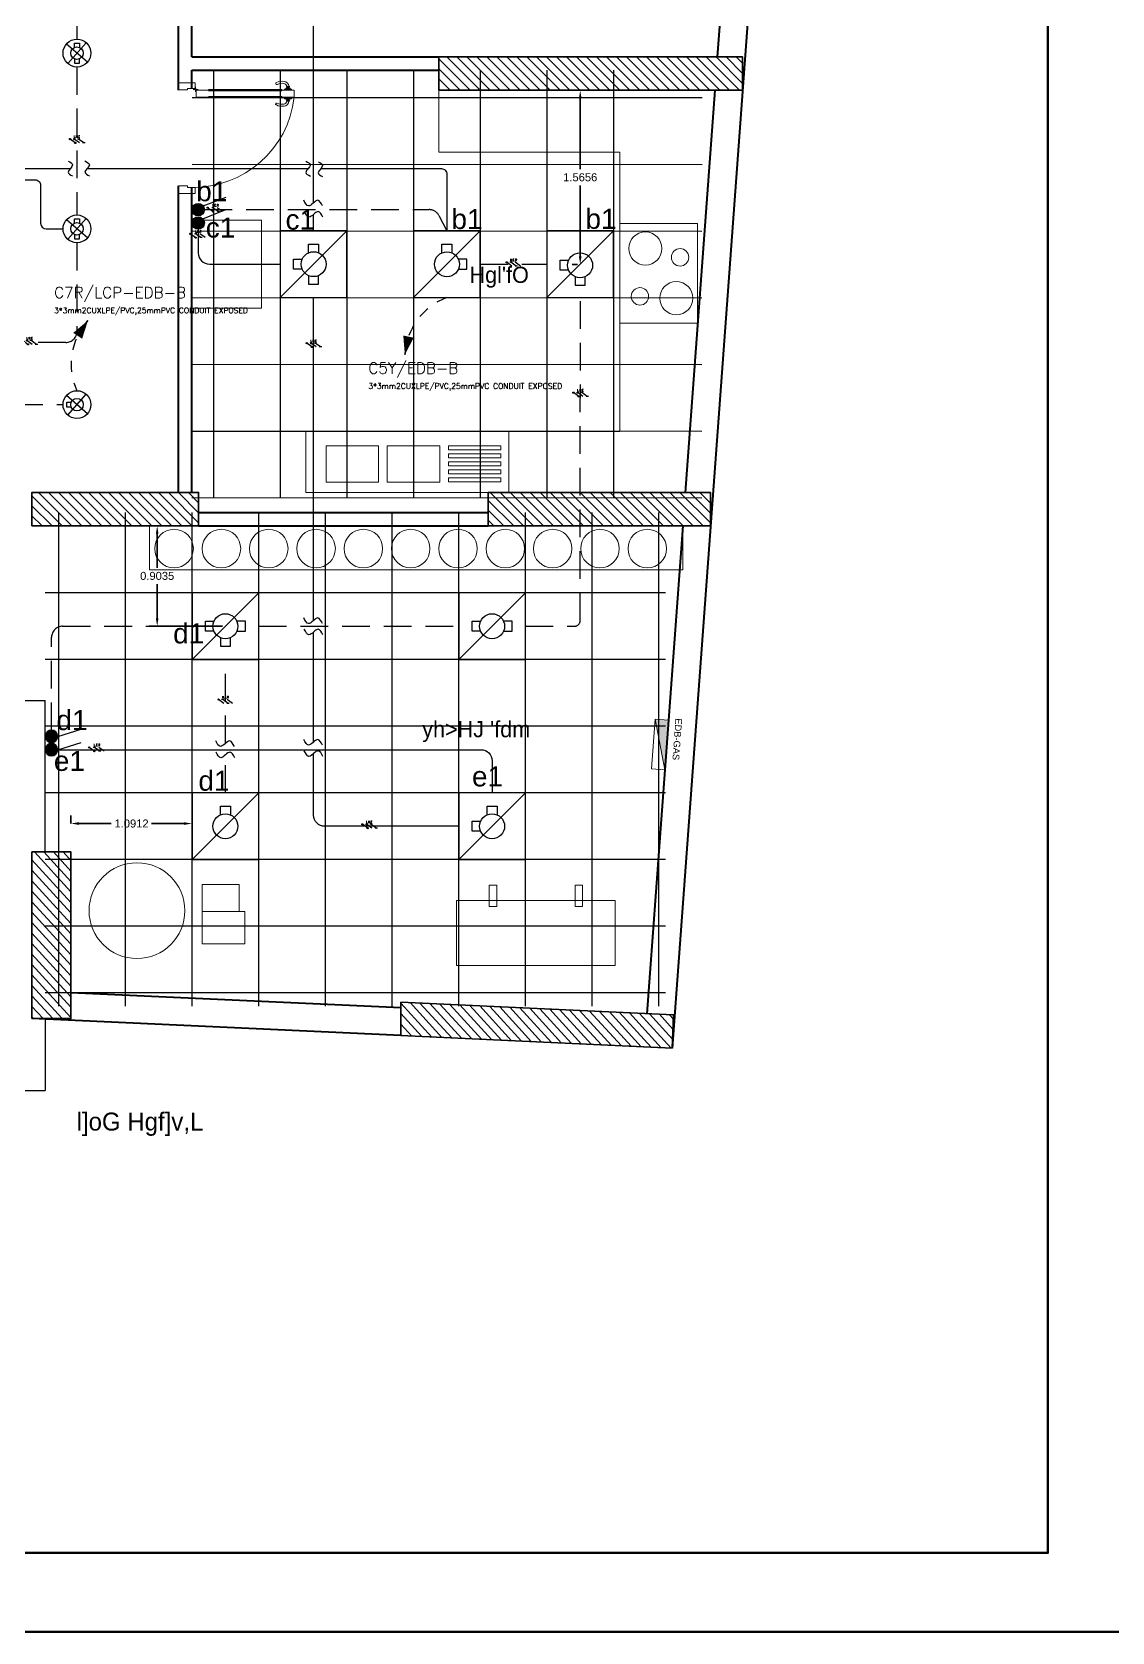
# Model space of a CAD drawing. Header units: inches. Extents: x 3955 to 4125, y 4886 to 4983.
# Drawn here: x 4001.48 to 4011.2, y 4916.64 to 4931.04 of the extents above; entities that cross this region are included whole.
import ezdxf
from ezdxf.enums import TextEntityAlignment as Align

# ---------------------------------------------------------------- set-up
doc = ezdxf.new("R2010")
doc.units = ezdxf.units.IN
doc.header["$MEASUREMENT"] = 0
doc.linetypes.add('ACAD_ISO03W100', pattern=[30, 12, -18])
doc.linetypes.add('HIDDEN', pattern=[0.375, 0.25, -0.125])
doc.layers.get('0').update_dxf_attribs({"lineweight": 35})
doc.layers.get('Defpoints').update_dxf_attribs({"lineweight": 25})
for name, color, linetype in [('Ceiling', 8, 'Continuous'), ('E Wiring', 1, 'HIDDEN'), ('E-CUT', 30, 'Continuous'), ('E-LEADER', 30, 'Continuous'), ('E-TEXT', 2, 'Continuous'), ('EM', 3, 'Continuous'), ('Lighting', 4, 'Continuous'), ('N Wiring', 255, 'Continuous'), ('SHP-CTL-EL-102$0$00-TEXT FOR EMRG', 40, 'Continuous'), ('SHP-CTL-EL-102$0$HATCH MARK', 140, 'Continuous'), ('SHP-CTL-EL-102$0$XREF-LTG-T2-26$0$ELE-HATCH MARK', 2, 'Continuous'), ('UMG-ML', 251, 'Continuous'), ('WE - BOXES', 2, 'Continuous')]:
    doc.layers.add(name, color=color, linetype=linetype)
for name, color, linetype, lineweight in [('Column(S)', 24, 'Continuous', 35), ('DIM', 6, 'Continuous', 20), ('DIM IN', 12, 'Continuous', 15), ('DOOR', 24, 'Continuous', 18), ('HA', 252, 'Continuous', 18), ('hatch col(S)', 45, 'Continuous', 15), ('NORM', 90, 'Continuous', 15), ('Shop Drawing', 3, 'Continuous', 30), ('TEXT', 152, 'Continuous', 30), ('walls', 7, 'Continuous', 40)]:
    doc.layers.add(name, color=color, linetype=linetype, lineweight=lineweight)
doc.styles.add('ARA', font='sosa.shx', dxfattribs={"height": 0.18})
doc.styles.add('ELEC', font='romans.shx')
doc.styles.add('SHP-CTL-EL-102$0$XREF-LTG-T2-26$0$25_1', font='romans.shx', dxfattribs={"width": 0.8, "height": 2.5})
doc.styles.add('SOSA', font='sosa.shx')
doc.styles.get("Standard").update_dxf_attribs({"font": 'arial.ttf'})
doc.dimstyles.get("Standard").update_dxf_attribs({"dimtxt": 0.18, "dimasz": 0.18, "dimexe": 0.18, "dimexo": 0.0625, "dimgap": 0.09, "dimtad": 0, "dimtih": 1, "dimtoh": 1, "dimdec": 4, "dimzin": 0, "dimdsep": 46, "dimtxsty": 'Standard', "dimcen": 0.09, "dimadec": 0, "dimazin": 0, "dimtfac": 1, "dimtdec": 4, "dimtofl": 0, "dimtmove": 0, "dimatfit": 3, "dimfxl": 1, "dimtolj": 1, "dimtzin": 0, "dimarcsym": 0})

# ---------------------------------------------------------------- blocks, each defined once
blk = doc.blocks.new('A$C73D03C2A')
at = {"layer": 'DOOR', "linetype": 'Continuous'}
for p, q in [((0.061, 0.835), (0.061, 0.889)), ((0.061, 0.889), (0.071, 0.889)), ((0.071, 0.813), (0.071, 0.911)), ((0.071, 0.911), (0.126, 0.911)), ((0.126, 0.813), (0.126, 0.911)), ((0.137, 0.889), (0.126, 0.889)), ((0.137, 0.835), (0.137, 0.889)), ((0.041, 0.852), (0.041, 0.871)), ((0.046, 0.852), (0.046, 0.871)), ((0.047, 0.852), (0.047, 0.872)), ((0.053, 0.872), (0.047, 0.872)), ((0.053, 0.852), (0.047, 0.852)), ((0.053, 0.852), (0.053, 0.872)), ((0.055, 0.845), (0.055, 0.879)), ((0.061, 0.879), (0.055, 0.879)), ((0.061, 0.845), (0.055, 0.845)), ((0.071, 0.835), (0.061, 0.835)), ((0.066, 0.236), (0.066, 0.812)), ((0.071, 0.817), (0.071, 0.808)), ((0.071, 0.813), (0.071, 0.236)), ((0.076, 0.813), (0.071, 0.813)), ((0.076, 0.802), (0.076, 0.813)), ((0.076, 0.802), (0.076, 0.236)), ((0.076, 0.802), (0.121, 0.802)), ((0.121, 0.802), (0.121, 0.813)), ((0.121, 0.813), (0.126, 0.813)), ((0.121, 0.802), (0.121, 0.236)), ((0.126, 0.835), (0.137, 0.835)), ((0.126, 0.813), (0.126, 0.236)), ((0.127, 0.817), (0.127, 0.808)), ((0.131, 0.236), (0.131, 0.812)), ((0.137, 0.879), (0.142, 0.879)), ((0.137, 0.845), (0.142, 0.845)), ((0.142, 0.845), (0.142, 0.879)), ((0.144, 0.872), (0.151, 0.872)), ((0.144, 0.852), (0.144, 0.872)), ((0.144, 0.852), (0.151, 0.852)), ((0.151, 0.852), (0.151, 0.872)), ((0.156, 0.872), (0.156, 0.872)), ((0.156, 0.852), (0.156, 0.872)), ((0.013, 0), (0.013, 0.131)), ((0.056, 0.131), (0.013, 0.131)), ((0.056, 0.131), (0.056, 0.071)), ((0.071, 0.236), (0.071, 0.138)), ((0.071, 0.138), (0.126, 0.138)), ((0.126, 0.138), (0.126, 0.236)), ((0.835, 0.131), (0.835, 0.071)), ((0.835, 0.131), (0.884, 0.131)), ((0.884, 0), (0.884, 0.131)), ((0.067, 0), (0.013, 0)), ((0.056, 0.071), (0.067, 0.071)), ((0.067, 0.071), (0.067, 0)), ((0.824, 0.071), (0.824, 0)), ((0.835, 0.071), (0.824, 0.071)), ((0.824, 0), (0.884, 0))]:
    blk.add_line(p, q, dxfattribs=at)
at = {"layer": 'DOOR'}
for p, q in [((0.013, 0.131), (0.013, 0)), ((0.013, 0.131), (0.013, 0)), ((0.013, 0.131), (0.013, 0)), ((0.044, 0.134), (0.082, 0.134)), ((0.056, 0.131), (0.071, 0.138)), ((0.064, 0.154), (0.064, 0.115))]:
    blk.add_line(p, q, dxfattribs=at)
at = {"layer": 'DOOR', "linetype": 'Continuous'}
blk.add_circle((0.064, 0.134), 0.00617, dxfattribs=at)
at = {"layer": 'DOOR'}
blk.add_arc((0.035, 0.116), 0.8, 358.9289, 83.4773, dxfattribs=at)
at = {"layer": 'DOOR', "linetype": 'Continuous'}
for centre, radius, start, end in [((0.105, 0.817), 0.105, 172.4946, 205.9899), ((0.046, 0.825), 0.0459, 96.2766, 172.4946), ((0.018, 0.773), 0.00773, 195.2913, 36.6885), ((0.106, 0.816), 0.0903, 171.5898, 204.9077), ((0.046, 0.825), 0.0297, 99.7089, 172.4946), ((0.044, 0.871), 0.00259, 0, 180), ((0.044, 0.852), 0.00259, 180, 0), ((0.071, 0.812), 0.00476, 90, 270), ((0.127, 0.812), 0.00476, 270, 90), ((0.153, 0.872), 0.00262, 0, 192.4511), ((0.153, 0.852), 0.00262, 167.5489, 0), ((0.151, 0.824), 0.0459, 7.5054, 83.7234), ((0.151, 0.824), 0.0297, 7.5054, 80.2911), ((0.179, 0.772), 0.00773, 143.3115, 344.7087), ((0.091, 0.815), 0.0903, 335.0923, 8.4102), ((0.092, 0.817), 0.105, 334.0101, 7.5054)]:
    blk.add_arc(centre, radius, start, end, dxfattribs=at)
blk = doc.blocks.new('LAB PANNEL')
h = blk.add_hatch(color=4)
h.dxf.hatch_style = 1
h.paths.add_polyline_path([(96.055, 62.414), (95.935, 62.414), (96.055, 61.964)])
at = {"layer": 'NORM', "color": 4, "lineweight": 0, "ltscale": 2.5}
blk.add_line((95.935, 62.414, 0), (96.055, 61.964, 0), dxfattribs=at)
at = {"layer": 'NORM', "color": 4, "lineweight": 0, "ltscale": 2.5, "elevation": 0}
blk.add_lwpolyline([(96.055, 62.414), (95.935, 62.414), (95.935, 61.964), (96.055, 61.964), (96.055, 62.414)], dxfattribs=at)
blk = doc.blocks.new('F1')
at = {"layer": 'Lighting'}
blk.add_lwpolyline([(0.6, 0), (0, 0), (0, -0.6), (0.6, -0.6)], close=True, dxfattribs=at)
blk.add_lwpolyline([(0.6, 0), (0, -0.6)], dxfattribs=at)
blk = doc.blocks.new('*U10')
blk.add_line((-559, -64), (-628, -122))
blk.add_lwpolyline([(-628, -122, 0, 96, 0), (-493, -24, 96, 96, 0)], format="xyseb")
at = {"linetype": 'HIDDEN', "ltscale": 0.2}
blk.add_arc((-221, -539), 583, 67.7241, 134.241, dxfattribs=at)
blk = doc.blocks.new('SW1')
h = blk.add_hatch(color=256)
h.dxf.hatch_style = 1
h.paths.add_polyline_path([(-0.056, 0.056, 1), (0.056, 0.056, 1)])
at = {"layer": 'Lighting'}
h = blk.add_hatch(dxfattribs=at)
h.set_pattern_fill('ANGLE', color=256)
h.set_pattern_definition([(0, (-3584.0845, -1327.2755), (0, 6.985), [5.08, -1.905]), (90, (-3584.0845, -1327.2755), (-6.985, 4e-16), [5.08, -1.905])])
h.paths.add_polyline_path([(0.056, 0.056, 1), (-0.056, 0.056, 1)])
blk.add_lwpolyline([(0, 0.112), (0.065, 0.324)], dxfattribs=at)
blk.add_circle((0, 0.056), 0.0561, dxfattribs=at)
blk = doc.blocks.new('F3')
for p, q in [((0.094, -0.082), (-0.094, 0.082)), ((-0.082, -0.094), (0.082, 0.094))]:
    blk.add_line(p, q)
at = {"layer": 'Lighting'}
blk.add_circle((0, 0), 0.125, dxfattribs=at)
blk = doc.blocks.new('*U9')
blk.add_line((233, 512), (309, 560))
blk.add_lwpolyline([(309, 560, 0, 96, 0), (175, 462, 96, 96, 0)], format="xyseb")
at = {"linetype": 'HIDDEN', "ltscale": 0.2}
blk.add_arc((581, 44), 583, 117.8068, 184.3237, dxfattribs=at)
blk = doc.blocks.new('*D170')
at = {"layer": 'Defpoints', "color": 0}
for p in [(3570.704, 1327.537), (3571.077, 1327.537, 0), (3571.318, 1326.634, 0)]:
    blk.add_point(p, dxfattribs=at)
at = {"layer": 'DIM', "color": 0, "lineweight": -2, "transparency": 16777216}
for p, q in [((3571.052, 1327.537), (3570.632, 1327.537)), ((3570.704, 1327.465), (3570.704, 1327.158)), ((3570.704, 1326.706), (3570.704, 1327.013)), ((3571.293, 1326.634), (3570.632, 1326.634))]:
    blk.add_line(p, q, dxfattribs=at)
at = {"layer": 'DIM', "color": 0, "transparency": 16777216}
for points in [[(3570.692, 1327.465), (3570.716, 1327.465), (3570.704, 1327.537)], [(3570.692, 1326.706), (3570.716, 1326.706), (3570.704, 1326.634)]]:
    blk.add_solid(points, dxfattribs=at)
at = {"layer": 'DIM', "color": 0, "transparency": 16777216, "insert": (3570.704, 1327.086), "char_height": 0.072, "attachment_point": 5}
blk.add_mtext('\\A1;0.9035', dxfattribs=at)
blk = doc.blocks.new('*D172')
at = {"layer": 'Defpoints', "color": 0}
for p in [(3569.927, 1324.858), (3569.927, 1324.834, 0), (3571.018, 1324.834, 0)]:
    blk.add_point(p, dxfattribs=at)
at = {"layer": 'DIM', "color": 0, "lineweight": -2, "transparency": 16777216}
for p, q in [((3569.927, 1324.859), (3569.927, 1324.93)), ((3569.999, 1324.858), (3570.291, 1324.858)), ((3570.946, 1324.858), (3570.654, 1324.858)), ((3571.018, 1324.859), (3571.018, 1324.93))]:
    blk.add_line(p, q, dxfattribs=at)
at = {"layer": 'DIM', "color": 0, "transparency": 16777216}
for points in [[(3569.999, 1324.87), (3569.999, 1324.846), (3569.927, 1324.858)], [(3570.946, 1324.87), (3570.946, 1324.846), (3571.018, 1324.858)]]:
    blk.add_solid(points, dxfattribs=at)
at = {"layer": 'DIM', "color": 0, "transparency": 16777216, "insert": (3570.473, 1324.858), "char_height": 0.072, "attachment_point": 5}
blk.add_mtext('\\A1;1.0912', dxfattribs=at)
blk = doc.blocks.new('*D173')
at = {"layer": 'Defpoints', "color": 0}
for p in [(3574.511, 1331.456, 0), (3574.511, 1331.456), (3574.511, 1329.89, 0)]:
    blk.add_point(p, dxfattribs=at)
at = {"layer": 'DIM', "color": 0, "lineweight": -2, "transparency": 16777216}
for p, q in [((3574.486, 1331.456), (3574.439, 1331.456)), ((3574.511, 1331.384), (3574.511, 1330.746)), ((3574.511, 1329.962), (3574.511, 1330.6)), ((3574.486, 1329.89), (3574.439, 1329.89))]:
    blk.add_line(p, q, dxfattribs=at)
at = {"layer": 'DIM', "color": 0, "transparency": 16777216}
for points in [[(3574.499, 1331.384), (3574.523, 1331.384), (3574.511, 1331.456)], [(3574.499, 1329.962), (3574.523, 1329.962), (3574.511, 1329.89)]]:
    blk.add_solid(points, dxfattribs=at)
at = {"layer": 'DIM', "color": 0, "transparency": 16777216, "insert": (3574.511, 1330.673), "char_height": 0.072, "attachment_point": 5}
blk.add_mtext('\\A1;1.5656', dxfattribs=at)
blk = doc.blocks.new('SHP-CTL-EL-102$0$XREF-LTG-T2-26$0$H.M -LIFE-PHASE')
at = {"layer": 'SHP-CTL-EL-102$0$XREF-LTG-T2-26$0$ELE-HATCH MARK'}
h = blk.add_hatch(color=140, dxfattribs=at)
edge = h.paths.add_edge_path()
edge.add_arc((-62, 45), 14.2, 0, 360)
h = blk.add_hatch(color=140, dxfattribs=at)
edge = h.paths.add_edge_path()
edge.add_arc((62, -45), 14.2, 0, 360)
at = {"layer": 'SHP-CTL-EL-102$0$XREF-LTG-T2-26$0$ELE-HATCH MARK', "color": 140}
blk.add_line((62, -45), (-62, 45), dxfattribs=at)
for centre in [(-62, 45), (62, -45)]:
    blk.add_circle(centre, 14.2, dxfattribs=at)
blk = doc.blocks.new('SHP-CTL-EL-102$0$XREF-LTG-T2-26$0$EARTH')
at = {"layer": 'SHP-CTL-EL-102$0$XREF-LTG-T2-26$0$ELE-HATCH MARK', "color": 140}
for p, q in [((-34, 45), (-90, 45)), ((62, -45), (-62, 45)), ((90, -45), (34, -45))]:
    blk.add_line(p, q, dxfattribs=at)
blk = doc.blocks.new('SHP-CTL-EL-102$0$XREF-LTG-T2-26$0$H.M -RETURN-SWITCH')
at = {"layer": 'SHP-CTL-EL-102$0$XREF-LTG-T2-26$0$ELE-HATCH MARK', "color": 140}
blk.add_line((62, -45), (-62, 45), dxfattribs=at)
blk = doc.blocks.new('SHP-CTL-EL-102$0$XREF-LTG-T2-26$0$L.E.R')
for name, p in [('SHP-CTL-EL-102$0$XREF-LTG-T2-26$0$H.M -LIFE-PHASE', (-125, 0)), ('SHP-CTL-EL-102$0$XREF-LTG-T2-26$0$EARTH', (0, 0)), ('SHP-CTL-EL-102$0$XREF-LTG-T2-26$0$H.M -RETURN-SWITCH', (100, 0))]:
    blk.add_blockref(name, p)
blk = doc.blocks.new('*U95')
at = {"layer": 'SHP-CTL-EL-102$0$HATCH MARK'}
blk.add_blockref('SHP-CTL-EL-102$0$XREF-LTG-T2-26$0$L.E.R', (0, 0), dxfattribs=at)
at = {"layer": 'SHP-CTL-EL-102$0$HATCH MARK', "style": 'SHP-CTL-EL-102$0$XREF-LTG-T2-26$0$25_1', "width": 0.8}
blk.add_text('L.E.R', height=50, dxfattribs=at).set_placement((0, 100), align=Align.MIDDLE_CENTER)
blk = doc.blocks.new('SHP-CTL-EL-102$0$XREF-LTG-T2-26$0$H.M -NUTRAL')
at = {"layer": 'SHP-CTL-EL-102$0$XREF-LTG-T2-26$0$ELE-HATCH MARK'}
h = blk.add_hatch(color=140, dxfattribs=at)
edge = h.paths.add_edge_path()
edge.add_arc((-62, 45), 14.2, 0, 360)
at = {"layer": 'SHP-CTL-EL-102$0$XREF-LTG-T2-26$0$ELE-HATCH MARK', "color": 140}
blk.add_line((62, -45), (-62, 45), dxfattribs=at)
blk.add_circle((-62, 45), 14.2, dxfattribs=at)
blk = doc.blocks.new('SHP-CTL-EL-102$0$XREF-LTG-T2-26$0$L.N.E')
for name, p in [('SHP-CTL-EL-102$0$XREF-LTG-T2-26$0$H.M -LIFE-PHASE', (-100, 0)), ('SHP-CTL-EL-102$0$XREF-LTG-T2-26$0$H.M -NUTRAL', (0, 0)), ('SHP-CTL-EL-102$0$XREF-LTG-T2-26$0$EARTH', (100, 0))]:
    blk.add_blockref(name, p)
blk = doc.blocks.new('*U101')
at = {"layer": 'SHP-CTL-EL-102$0$HATCH MARK'}
blk.add_blockref('SHP-CTL-EL-102$0$XREF-LTG-T2-26$0$L.N.E', (0, 0), dxfattribs=at)
at = {"layer": 'SHP-CTL-EL-102$0$HATCH MARK', "style": 'SHP-CTL-EL-102$0$XREF-LTG-T2-26$0$25_1', "width": 0.8}
blk.add_text('L.N.E', height=50, dxfattribs=at).set_placement((0, 100), align=Align.MIDDLE_CENTER)
blk = doc.blocks.new('SHP-CTL-EL-102$0$XREF-LTG-T2-26$0$N.E.R')
for name, p in [('SHP-CTL-EL-102$0$XREF-LTG-T2-26$0$H.M -NUTRAL', (-100, 0)), ('SHP-CTL-EL-102$0$XREF-LTG-T2-26$0$EARTH', (0, 0)), ('SHP-CTL-EL-102$0$XREF-LTG-T2-26$0$H.M -RETURN-SWITCH', (100, 0))]:
    blk.add_blockref(name, p)
blk = doc.blocks.new('*U102')
at = {"layer": 'SHP-CTL-EL-102$0$HATCH MARK'}
blk.add_blockref('SHP-CTL-EL-102$0$XREF-LTG-T2-26$0$N.E.R', (0, 0), dxfattribs=at)
at = {"layer": 'SHP-CTL-EL-102$0$HATCH MARK', "style": 'SHP-CTL-EL-102$0$XREF-LTG-T2-26$0$25_1', "width": 0.8}
blk.add_text('N.E.R', height=50, dxfattribs=at).set_placement((0, 100), align=Align.MIDDLE_CENTER)
blk = doc.blocks.new('*U111')
at = {"layer": 'WE - BOXES'}
for points in [[(-0.055, -0.024), (-0.096, -0.024), (-0.096, 0.024), (-0.055, 0.024)], [(-0.024, -0.055), (-0.024, -0.096), (0.024, -0.096), (0.024, -0.055)]]:
    blk.add_lwpolyline(points, dxfattribs=at)
blk.add_circle((0, 0), 0.06, dxfattribs=at)
blk = doc.blocks.new('*U110')
at = {"layer": 'WE - BOXES'}
for points in [[(-0.024, 0.055), (-0.024, 0.096), (0.024, 0.096), (0.024, 0.055)], [(0.055, -0.024), (0.096, -0.024), (0.096, 0.024), (0.055, 0.024)]]:
    blk.add_lwpolyline(points, dxfattribs=at)
blk.add_circle((0, 0), 0.06, dxfattribs=at)
blk = doc.blocks.new('*U109')
at = {"layer": 'WE - BOXES'}
for points in [[(-0.024, 0.055), (-0.024, 0.096), (0.024, 0.096), (0.024, 0.055)], [(-0.055, -0.024), (-0.096, -0.024), (-0.096, 0.024), (-0.055, 0.024)], [(-0.024, -0.055), (-0.024, -0.096), (0.024, -0.096), (0.024, -0.055)]]:
    blk.add_lwpolyline(points, dxfattribs=at)
blk.add_circle((0, 0), 0.06, dxfattribs=at)
blk = doc.blocks.new('*U112')
at = {"layer": 'WE - BOXES'}
for points in [[(-0.055, -0.024), (-0.096, -0.024), (-0.096, 0.024), (-0.055, 0.024)], [(0.055, -0.024), (0.096, -0.024), (0.096, 0.024), (0.055, 0.024)]]:
    blk.add_lwpolyline(points, dxfattribs=at)
blk.add_circle((0, 0), 0.06, dxfattribs=at)
blk = doc.blocks.new('*U114')
at = {"layer": 'WE - BOXES'}
for points in [[(-0.024, 0.055), (-0.024, 0.096), (0.024, 0.096), (0.024, 0.055)], [(-0.055, -0.024), (-0.096, -0.024), (-0.096, 0.024), (-0.055, 0.024)]]:
    blk.add_lwpolyline(points, dxfattribs=at)
blk.add_circle((0, 0), 0.06, dxfattribs=at)
blk = doc.blocks.new('*U115')
at = {"layer": 'WE - BOXES'}
blk.add_lwpolyline([(-0.024, 0.055), (-0.024, 0.096), (0.024, 0.096), (0.024, 0.055)], dxfattribs=at)
blk.add_circle((0, 0), 0.06, dxfattribs=at)
blk = doc.blocks.new('*U113')
at = {"layer": 'WE - BOXES'}
for points in [[(-0.055, -0.024), (-0.096, -0.024), (-0.096, 0.024), (-0.055, 0.024)], [(0.055, -0.024), (0.096, -0.024), (0.096, 0.024), (0.055, 0.024)], [(-0.024, -0.055), (-0.024, -0.096), (0.024, -0.096), (0.024, -0.055)]]:
    blk.add_lwpolyline(points, dxfattribs=at)
blk.add_circle((0, 0), 0.06, dxfattribs=at)
blk = doc.blocks.new('*U117')
at = {"layer": 'WE - BOXES'}
for points in [[(-0.024, 0.055), (-0.024, 0.096), (0.024, 0.096), (0.024, 0.055)], [(-0.024, -0.055), (-0.024, -0.096), (0.024, -0.096), (0.024, -0.055)]]:
    blk.add_lwpolyline(points, dxfattribs=at)
blk.add_circle((0, 0), 0.06, dxfattribs=at)
blk = doc.blocks.new('*U119')
at = {"layer": 'WE - BOXES'}
blk.add_lwpolyline([(-0.055, -0.024), (-0.096, -0.024), (-0.096, 0.024), (-0.055, 0.024)], dxfattribs=at)
blk.add_circle((0, 0), 0.06, dxfattribs=at)
blk = doc.blocks.new('A$C7440799B')
at = {"layer": 'hatch col(S)', "ltscale": 2.5}
h = blk.add_hatch(dxfattribs=at)
h.set_pattern_fill('ANSI31', color=256, scale=0.02, angle=-270)
h.set_pattern_definition([(135, (-287.32674, -648.19272), (-0.0449012806, -0.0449012806), [])])
h.paths.add_polyline_path([(45.35961, -9.06045), (45.35961, -9.36043), (48.09366, -9.36043), (48.09375, -9.06044)])
h = blk.add_hatch(dxfattribs=at)
h.set_pattern_fill('ANSI31', color=256, scale=0.02, angle=-270)
h.set_pattern_definition([(135, (-291.98804, -652.111405), (-0.0449012806, -0.0449012806), [])])
h.paths.add_polyline_path([(41.69783, -12.97913), (41.69783, -13.27912), (43.19774, -13.27912), (43.19783, -12.97913)])
h = blk.add_hatch(dxfattribs=at)
h.set_pattern_fill('ANSI31', color=256, scale=0.02, angle=-270)
h.set_pattern_definition([(135, (-287.38193, -652.114), (-0.0449012806, -0.0449012806), [])])
h.paths.add_polyline_path([(45.80415, -13.2791), (47.80385, -13.2791), (47.80376, -12.9791), (45.80397, -12.9791)])
h = blk.add_hatch(dxfattribs=at)
h.set_pattern_fill('ANSI31', color=256, scale=0.02, angle=-272.6316)
h.set_pattern_definition([(132.3684, (-150.37583, 341.184944), (-0.046915522, -0.042792333), [])])
h.paths.add_polyline_path([(42.04783, -16.21412), (41.69783, -16.21412), (41.69783, -17.71412), (42.04783, -17.71412)])
h = blk.add_hatch(dxfattribs=at)
h.set_pattern_fill('ANSI31', color=256, scale=0.02, angle=-272.6316)
h.set_pattern_definition([(132.3684, (-316.705755, -640.74912), (-0.046915522, -0.042792333), [])])
h.paths.add_polyline_path([(45.01767, -17.86647), (47.45784, -17.98025), (47.4717, -17.68058), (45.01771, -17.56618)])
at = {"layer": 'Ceiling'}
for points in [[(43.33255, -9.18002), (43.33176, -13.02521)], [(43.93255, -9.18014), (43.93176, -13.02534)], [(44.53255, -9.18026), (44.53176, -13.02546)], [(45.13255, -9.18039), (45.13176, -13.02558)], [(45.73255, -9.18051), (45.73176, -13.0257)], [(45.73255, -9.18051), (45.73176, -13.0257)], [(46.33255, -9.18063), (46.33176, -13.02583)], [(46.93255, -9.18075), (46.93176, -13.02595)], [(43.13848, -9.42464), (47.72819, -9.42665)], [(43.13822, -10.02464), (47.72792, -10.02665)], [(43.13796, -10.62464), (47.72766, -10.62665)], [(43.13796, -10.62464), (47.72766, -10.62665)], [(43.1377, -11.22464), (47.7274, -11.22665)], [(43.13743, -11.82464), (47.72714, -11.82665)], [(43.13717, -12.42464), (47.72688, -12.42665)], [(43.13691, -13.02464), (47.72661, -13.02665)], [(41.93901, -17.6005), (41.93901, -13.1591)], [(42.53901, -17.6005), (42.53901, -13.1591)], [(43.13901, -17.6005), (43.13901, -13.1591)], [(43.73901, -17.6005), (43.73901, -13.1591)], [(44.33901, -17.6005), (44.33901, -13.1591)], [(44.33901, -17.6005), (44.33901, -13.1591)], [(44.93901, -17.6005), (44.93901, -13.1591)], [(45.53901, -17.6005), (45.53901, -13.1591)], [(46.13901, -17.6005), (46.13901, -13.1591)], [(46.73901, -17.6005), (46.73901, -13.1591)], [(47.33901, -17.6005), (47.33901, -13.1591)], [(47.39885, -13.28264), (41.81783, -13.28264)], [(47.39885, -13.88264), (41.81783, -13.88264)], [(47.39885, -14.48264), (41.81783, -14.48264)], [(47.39885, -15.08264), (41.81783, -15.08264)], [(47.39885, -15.08264), (41.81783, -15.08264)], [(47.39885, -15.68264), (41.81783, -15.68264)], [(47.39885, -16.28264), (41.81783, -16.28264)], [(47.39885, -16.88264), (41.81783, -16.88264)], [(47.39885, -17.48264), (41.81783, -17.48264)]]:
    blk.add_lwpolyline(points, dxfattribs=at)
at = {"layer": 'Column(S)', "ltscale": 2.5}
for points in [[(48.09371, -9.36045), (48.09371, -9.06045), (45.35961, -9.06045), (45.35961, -9.36045)], [(43.19783, -13.27912), (43.19783, -12.97912), (41.69783, -12.97912), (41.69783, -13.27912)], [(47.80406, -13.2791), (47.80406, -12.9791), (45.80406, -12.9791), (45.80406, -13.2791)], [(41.69783, -17.71412), (42.04783, -17.71412), (42.04783, -16.21412), (41.69783, -16.21412)], [(47.45793, -17.98025), (47.4717, -17.68057), (45.01769, -17.56617), (45.01769, -17.86648)]]:
    blk.add_lwpolyline(points, close=True, dxfattribs=at)
at = {"layer": 'DIM IN', "ltscale": 2.5}
for p, q in [((45.35961, -9.36045), (45.35961, -9.91648)), ((45.35961, -9.91648), (46.98936, -9.91648)), ((46.98936, -9.91648), (46.98936, -12.43118)), ((46.98936, -12.43118), (43.13783, -12.43118))]:
    blk.add_line(p, q, dxfattribs=at)
for points in [[(43.13783, -10.5294), (43.76308, -10.5294), (43.76308, -11.31989), (43.13783, -11.31989)], [(46.98936, -10.55781), (47.6885, -10.55781), (47.6885, -11.45574), (46.98936, -11.45574)], [(44.16333, -12.43118), (45.99017, -12.43118), (45.99017, -12.9791), (44.16333, -12.9791)], [(47.55401, -13.2791), (42.75508, -13.2791), (42.75508, -13.67577), (47.55401, -13.67577)]]:
    blk.add_lwpolyline(points, close=True, dxfattribs=at)
at = {"layer": 'DIM IN', "ltscale": 2.5, "elevation": 0}
for points in [[(44.34515, -12.55983), (44.81752, -12.55983), (44.81752, -12.88543), (44.34515, -12.88543)], [(44.89571, -12.55983), (45.36808, -12.55983), (45.36808, -12.88543), (44.89571, -12.88543)], [(45.44625, -12.55983), (45.91862, -12.55983), (45.91862, -12.59584), (45.44625, -12.59584)], [(45.44625, -12.63184), (45.91862, -12.63184), (45.91862, -12.66785), (45.44625, -12.66785)], [(45.44625, -12.70386), (45.91862, -12.70386), (45.91862, -12.73987), (45.44625, -12.73987)], [(45.44625, -12.77587), (45.91862, -12.77587), (45.91862, -12.81188), (45.44625, -12.81188)], [(45.44625, -12.84789), (45.91862, -12.84789), (45.91862, -12.88389), (45.44625, -12.88389)], [(43.22879, -16.50663), (43.56221, -16.50663), (43.56221, -16.74899), (43.22879, -16.74899)], [(45.88073, -16.51317), (45.81328, -16.51317), (45.81328, -16.7053), (45.88073, -16.7053)], [(46.58556, -16.51317), (46.65301, -16.51317), (46.65301, -16.7053), (46.58556, -16.7053)], [(45.51989, -16.65137), (46.9464, -16.65137), (46.9464, -17.23449), (45.51989, -17.23449)], [(43.22879, -16.74899), (43.61273, -16.74899), (43.61273, -17.04185), (43.22879, -17.04185)]]:
    blk.add_lwpolyline(points, close=True, dxfattribs=at)
at = {"layer": 'DIM IN', "ltscale": 2.5}
for centre, radius in [((47.21807, -10.78419, 0), 0.14918), ((47.53083, -10.86335, 0), 0.07826), ((47.4963, -11.23076, 0), 0.14918), ((47.16933, -11.21452, 0), 0.07826), ((42.97706, -13.48429, 0), 0.17357), ((43.4029, -13.48429, 0), 0.17357), ((43.82873, -13.48429, 0), 0.17357), ((44.25457, -13.48429, 0), 0.17357), ((44.68041, -13.48429, 0), 0.17357), ((45.10625, -13.48429, 0), 0.17357), ((45.53209, -13.48429, 0), 0.17357), ((45.95793, -13.48429, 0), 0.17357), ((46.38377, -13.48429, 0), 0.17357), ((46.80961, -13.48429, 0), 0.17357), ((47.23545, -13.48429, 0), 0.17357), ((42.64278, -16.74226, 0), 0.43087)]:
    blk.add_circle(centre, radius, dxfattribs=at)
at = {"layer": 'E Wiring'}
for points in [[(42.10255, -7.56936), (42.10255, -8.90102)], [(42.10255, -9.15069), (42.10255, -10.48236)], [(45.7323, -10.92551), (46.3323, -10.92551)], [(43.73901, -14.18264), (45.53901, -14.18264)], [(43.43901, -15.23704), (43.43901, -14.48264)], [(43.43901, -15.68264), (43.43901, -15.34115)]]:
    blk.add_lwpolyline(points, dxfattribs=at)
for points in [[(43.25003, -10.43396), (45.2717, -10.43396, -0.2793623), (45.36035, -10.48768), (45.4323, -10.62551)], [(42.10255, -10.73202), (42.10255, -11.52942, -0.41421356), (42.00255, -11.62942), (39.89276, -11.62942)], [(46.13901, -14.18264), (46.58197, -14.18264, 0.4140857), (46.63197, -14.13266), (46.63324, -11.22617)], [(39.89276, -14.20942), (40.97154, -14.20942, 0.41421356), (41.07154, -14.10942), (41.07154, -12.28852, -0.41421356), (41.17154, -12.18852), (41.97772, -12.18852)], [(41.87393, -15.11786), (41.87393, -14.28264, -0.41421356), (41.97393, -14.18264), (43.13901, -14.18264)]]:
    blk.add_lwpolyline(points, format="xyb", dxfattribs=at)
at = {"layer": 'E-CUT'}
for points in [[(42.02336, -9.99689), (42.0635, -10.03035), (42.02336, -10.09726), (42.0635, -10.13072)], [(42.17449, -9.99648), (42.21464, -10.02993), (42.17449, -10.09684), (42.21464, -10.1303)], [(44.16291, -9.99879), (44.20306, -10.03225), (44.16291, -10.09916), (44.20306, -10.13261)], [(44.27366, -10.00283), (44.31381, -10.03629), (44.27366, -10.1032), (44.31381, -10.13665)], [(44.31589, -10.5017), (44.27407, -10.45152), (44.19043, -10.5017), (44.14861, -10.45152)], [(44.31589, -14.26006), (44.27407, -14.20987), (44.19043, -14.26006), (44.14861, -14.20987)], [(43.52264, -15.36624), (43.48083, -15.31606), (43.39719, -15.36624), (43.35537, -15.31606)], [(44.31589, -15.35421), (44.27407, -15.30402), (44.19043, -15.35421), (44.14861, -15.30402)]]:
    blk.add_spline(points, degree=3, dxfattribs=at)
for points in [[(44.31239, -10.40064), (44.2998, -10.37591), (44.26843, -10.31427), (44.18907, -10.43682), (44.1577, -10.37518), (44.14511, -10.35045)], [(44.31239, -14.15899), (44.2998, -14.13427), (44.26843, -14.07263), (44.18907, -14.19517), (44.1577, -14.13353), (44.14511, -14.10881)], [(43.51914, -15.26518), (43.50656, -15.24045), (43.47518, -15.17882), (43.39583, -15.30136), (43.36445, -15.23972), (43.35187, -15.21499)], [(44.31239, -15.25314), (44.2998, -15.22842), (44.26843, -15.16678), (44.18907, -15.28932), (44.1577, -15.22768), (44.14511, -15.20296)]]:
    blk.add_open_spline(points, degree=3, knots=[0, 0, 0, 0, 78.11377435, 194.74965142, 272.86342576, 272.86342576, 272.86342576, 272.86342576], dxfattribs=at)
at = {"layer": 'HA', "linetype": 'ACAD_ISO03W100'}
blk.add_lwpolyline([(48.09371, -9.36045), (47.45793, -17.97962), (41.69783, -17.71492)], dxfattribs=at)
at = {"layer": 'N Wiring'}
for points in [[(44.23225, -10.3725), (44.23225, -7.6794)], [(44.23225, -10.62499), (44.23225, -10.47661)], [(44.23225, -14.13085), (44.23225, -11.22499)], [(44.23225, -15.225), (44.23225, -14.23497)]]:
    blk.add_lwpolyline(points, dxfattribs=at)
for points in [[(43.19459, -10.61005), (43.19459, -10.82501, 0.4141537), (43.29457, -10.92501), (43.93219, -10.92514)], [(41.93003, -15.29396), (45.73901, -15.29396, -0.41421356), (45.83901, -15.39396), (45.83901, -15.68264)], [(45.53901, -15.98264), (44.33225, -15.98264, -0.41421356), (44.23225, -15.88264), (44.23225, -15.32912)]]:
    blk.add_lwpolyline(points, format="xyb", dxfattribs=at)
at = {"layer": 'Shop Drawing', "color": 5}
for points in [[(38.83804, -10.06544), (42.04201, -10.06544)], [(42.19278, -10.06544), (44.18322, -10.06544)]]:
    blk.add_lwpolyline(points, dxfattribs=at)
blk.add_lwpolyline([(44.29747, -10.06544), (45.38228, -10.06544, -0.41434144), (45.43228, -10.11546), (45.43206, -10.62564)], format="xyb", dxfattribs=at)
at = {"layer": 'Shop Drawing', "color": 5, "elevation": 0.25}
blk.add_lwpolyline([(38.82035, -10.16577), (41.72599, -10.16544, -0.4142468), (41.77599, -10.21544), (41.77599, -10.55719, 0.41421356), (41.82599, -10.60719), (41.97772, -10.60719)], format="xyb", dxfattribs=at)
at = {"layer": 'UMG-ML', "ltscale": 2.5}
for p, q in [((38.34643, -14.84981), (41.81783, -14.84981)), ((41.81783, -16.21412), (41.81783, -14.84981)), ((41.81783, -17.71412), (41.81783, -18.35981)), ((38.22643, -18.35981), (41.81783, -18.35981))]:
    blk.add_line(p, q, dxfattribs=at)
at = {"layer": 'walls', "ltscale": 2.5}
for p, q in [((48.42932, -4.81079), (47.45793, -17.98025)), ((48.17864, -4.81079), (47.86518, -9.06045)), ((43.01783, -9.36045), (43.01783, -5.86074)), ((43.13783, -9.06045), (43.13783, -5.87318)), ((43.01783, -9.35602), (43.01783, -9.03486)), ((43.13783, -9.06045), (45.35961, -9.06045)), ((43.13783, -9.18045), (45.35961, -9.18045)), ((43.13783, -9.34358), (43.13783, -9.18045)), ((47.84305, -9.36045), (47.57614, -12.9791)), ((43.01783, -12.97912), (43.01783, -10.22143)), ((43.13783, -12.97912), (43.13783, -10.23387)), ((43.19783, -13.1591), (45.80406, -13.1591)), ((43.19783, -13.2791), (45.80406, -13.2791)), ((47.55401, -13.2791), (47.23019, -17.66931)), ((45.01769, -17.6179), (42.04783, -17.48148)), ((45.01769, -17.86648), (41.69783, -17.71412))]:
    blk.add_line(p, q, dxfattribs=at)
at = {"layer": 'DOOR', "ltscale": 2.5, "xscale": 1.143151522551666, "yscale": 1.143151522551666, "zscale": 1.143151522551666, "rotation": 270}
blk.add_blockref('A$C73D03C2A', (43.01683, -9.27926), dxfattribs=at)
at = {"layer": 'E-LEADER', "xscale": 0.001, "yscale": 0.001, "zscale": 0.001}
for name, p, rotation in [('*U10', (45.4329, -11.22551), 42.62846024487555), ('*U9', (42.10255, -12.06369), 19.94119348227059)]:
    blk.add_blockref(name, p, dxfattribs=dict(at, rotation=rotation))
at = {"layer": 'Lighting'}
for name, p in [('F3', (42.10255, -9.02586)), ('F3', (42.10255, -10.60719)), ('F1', (43.93225, -10.62499)), ('F1', (45.1323, -10.62551)), ('F1', (46.3323, -10.62604)), ('F3', (42.10255, -12.18852)), ('F1', (43.13901, -13.88264)), ('F1', (45.53901, -13.88264)), ('F1', (43.13901, -15.68264)), ('F1', (45.53901, -15.68264))]:
    blk.add_blockref(name, p, dxfattribs=at)
for p, rotation in [((43.15068, -10.5897), 309.5737866497216), ((43.14937, -10.46804), 307.409020668509)]:
    blk.add_blockref('SW1', p, dxfattribs=dict(at, rotation=rotation))
at = {"layer": 'Lighting', "xscale": -1, "rotation": 270.0000000004342}
for p in [(41.81783, -15.17396), (41.81783, -15.29396)]:
    blk.add_blockref('SW1', p, dxfattribs=at)
at = {"layer": 'NORM', "color": 3, "lineweight": 9, "rotation": 355.7814640341039}
blk.add_blockref('LAB PANNEL', (-52.96049, -70.20582, 0), dxfattribs=at)
at = {"layer": 'SHP-CTL-EL-102$0$00-TEXT FOR EMRG', "xscale": 0.000384, "yscale": 0.000384, "zscale": 0.000384}
for name, p in [('*U101', (42.10255, -9.81652)), ('*U95', (43.35007, -10.43396)), ('*U95', (43.19459, -10.66894)), ('*U102', (46.0323, -10.92551)), ('*U101', (41.67638, -11.62942)), ('*U101', (44.23225, -11.65299)), ('*U101', (46.63286, -12.09801)), ('*U102', (43.43901, -14.85984)), ('*U95', (42.28422, -15.29044, 0)), ('*U101', (44.73369, -15.98264))]:
    blk.add_blockref(name, p, dxfattribs=at)
at = {"layer": 'WE - BOXES'}
for name, p, xscale, yscale, zscale in [('*U117', (42.10255, -9.02586), 0.9359999999999999, 0.9359999999999999, 0.9359999999999999), ('*U117', (42.10255, -10.60719), 0.9359999999999999, 0.9359999999999999, 0.9359999999999999), ('*U109', (44.23225, -10.92499), 1.872, 1.872, 1.872), ('*U110', (45.4323, -10.92551), 1.872, 1.872, 1.872), ('*U111', (46.63087, -10.93465, 0), 1.872, 1.872, 1.872), ('*U119', (42.10255, -12.18852), 0.9359999999999999, 0.9359999999999999, 0.9359999999999999), ('*U113', (43.43901, -14.18264), 1.872, 1.872, 1.872), ('*U112', (45.83901, -14.18264), 1.872, 1.872, 1.872), ('*U115', (43.43901, -15.98264), 1.872, 1.872, 1.872), ('*U114', (45.83901, -15.98264), 1.872, 1.872, 1.872)]:
    blk.add_blockref(name, p, dxfattribs=dict(at, xscale=xscale, yscale=yscale, zscale=zscale))
at = {"layer": 'E-TEXT', "style": 'ELEC'}
for s, height, p in [('C7R/LCP-EDB-B', 0.1, (41.89735, -11.23064, 0)), ('3*3mm2CUXLPE/PVC,25mmPVC CONDUIT EXPOSED', 0.05, (41.89735, -11.36645, 0)), ('C5Y/EDB-B', 0.1, (44.72528, -11.91125, 0)), ('3*3mm2CUXLPE/PVC,25mmPVC CONDUIT EXPOSED', 0.05, (44.72528, -12.04707, 0))]:
    blk.add_text(s, height=height, dxfattribs=at).set_placement(p)
at = {"layer": 'E-TEXT', "char_height": 0.180204, "attachment_point": 1}
for s, insert in [('b1', (43.17621, -10.17882, 0)), ('c1', (43.2619, -10.5057)), ('c1', (43.97985, -10.43396)), ('b1', (45.47279, -10.42889, 0)), ('b1', (46.67891, -10.42694, 0)), ('d1', (42.96819, -14.15731, 0)), ('d1', (41.91819, -14.93792, 0)), ('e1', (41.89504, -15.30463)), ('d1', (43.19567, -15.48292, 0)), ('e1', (45.65756, -15.44399, 0))]:
    blk.add_mtext_dynamic_manual_height_columns(s, width=1.4546897, gutter_width=12.5, heights=[0], dxfattribs=dict(at, insert=insert))
at = {"layer": 'EM', "color": 1, "lineweight": 15, "ltscale": 2.5, "insert": (47.54957, -15.01425, 0), "char_height": 0.06, "attachment_point": 1, "rotation": 265.766083, "style": 'ARA'}
blk.add_mtext_dynamic_manual_height_columns('{\\fArial|b0|i0|c178|p34;\\C3;EDB-GAS}', width=0.6663898, gutter_width=0.9, heights=[0], dxfattribs=at)
at = {"layer": 'TEXT', "linetype": 'Continuous', "ltscale": 0.09, "style": 'SOSA'}
for s, height, p in [("Hgl'fO", 0.145417, (45.63547, -11.0933, 0)), ("yh>HJ 'fdm", 0.145417, (45.20986, -15.18196)), ('l]oG Hgf]v,L', 0.1615742, (42.09956, -18.72099))]:
    blk.add_text(s, height=height, dxfattribs=at).set_placement(p)
at = {"layer": 'DIM'}
for base, p1, p2, picture, middle in [((46.6323, -9.36045, 0), (46.6323, -10.92604), (46.6323, -9.36045), '*D173', (46.6323, -10.14324, 0)), ((42.82533, -13.2791, 0), (43.43901, -14.18264), (43.19783, -13.2791), '*D170', (42.82533, -13.73087, 0))]:
    dim = blk.add_linear_dim(base=base, p1=p1, p2=p2, angle=90, dimstyle='Standard', dxfattribs=at)
    dim.commit()
    dim.dimension.update_dxf_attribs({"geometry": picture, "text_midpoint": middle, "insert": (-3527.87912, -1340.81648)})
dim = blk.add_linear_dim(base=(42.04783, -15.95817, 0), p1=(43.13901, -15.98264), p2=(42.04783, -15.98264), dimstyle='Standard', dxfattribs=at)
dim.commit()
dim.dimension.update_dxf_attribs({"geometry": '*D172', "text_midpoint": (42.59342, -15.95817, 0), "insert": (-3527.87912, -1340.81648)})

msp = doc.modelspace()

# ---------------------------------------------------------------- linework, layer by layer
at = {"color": 1, "lineweight": 50}
msp.add_lwpolyline([(4010.621, 4946.005), (3955.946, 4946.005), (3955.946, 4917.353), (4010.621, 4917.353)], close=True, dxfattribs=at)
at = {"color": 215, "lineweight": 50, "true_color": 0xa953a0}
msp.add_lwpolyline([(4067.51, 4916.642), (3955.211, 4916.642)], dxfattribs=at)

# ---------------------------------------------------------------- block references
msp.add_blockref('A$C7440799B', (3959.781, 4939.875))

doc.saveas('drawing.dxf')
